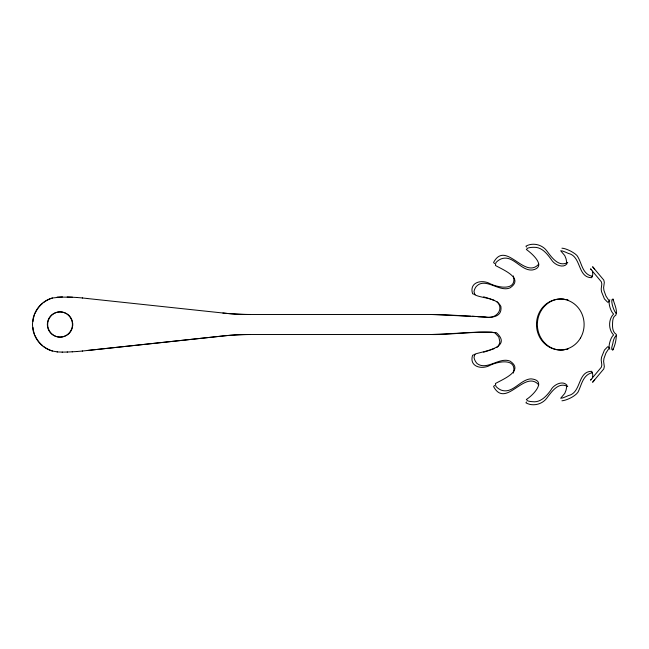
<?xml version="1.0" encoding="UTF-8"?>
<svg xmlns="http://www.w3.org/2000/svg" width="649" height="649" viewBox="0 0 649 649"><rect width="100%" height="100%" fill="white"/><g stroke="black" fill="none" stroke-linecap="round" stroke-linejoin="round"><path stroke-width="0.97" d="M616.55 313.637C613.816 312.274 609.646 298.353 613.07 299.051C614.173 303.992 617.759 310.141 615.893 315.065C612.502 316.866 612.664 321.174 612.526 324.5C612.421 328.232 612.907 332.361 616.323 334.454C616.388 339.597 615.049 345.674 612.68 350.2C610.19 349.413 613.135 344.084 613.094 341.934C613.678 339.443 614.425 336.831 616.55 335.363M33.034 321.474L33.213 319.462A27.566 27.428 -90 0 1 34.584 314.595M613.256 299.343L612.972 300.041M592.505 377.872L592.78 374.619L591.758 371.325C577.261 371.301 581.634 392.718 568.354 395.582A6.677 0.641 -24 0 1 562.302 398.024L560.663 398.267L564.792 393.359L566.09 390.065L566.95 385.198C562.521 379.981 553.273 384.889 550.79 390.244C546.466 396.125 540.447 402.915 532.326 401.658A6.685 1.728 1.7 0 1 527.702 400.855L526.339 399.508C532.975 395.355 547.61 380.363 531.004 378.862C520.255 379.357 512.694 394.3 501.198 390.122A6.677 2.75 28.6 0 1 495.844 386.171L495.406 383.559C502.699 379.3 524.611 370.766 510.017 361.12C499.349 356.731 486.896 370.977 477.056 363.521A6.677 3.472 58.1 0 1 474.03 357.364L474.954 354.086C484.43 351.004 512.418 347.572 496.493 332.718C474.922 330.471 452.848 334.998 431.074 334.519M513.383 373.061C517.277 357.704 498.229 361.315 490.084 365.298C481.509 369.995 468.886 366.612 472.618 355.23L475.044 354.443M594.662 379.916L592.61 382.253L603.797 368.9L604.316 366.596L603.619 361.355L603.935 358.548L605.963 352.975L608.851 348.537M538.792 264.062C524.725 280.173 505.887 239.611 493.581 262.464L494.546 263.624M496.866 347.507L498.116 346.396L499.633 343.256L499.811 341.439L498.773 336.953L495.017 332.937L491.682 332.174L478.97 332.247L431.366 334.519L249.906 334.519A256.233 254.927 -89.8 0 0 222.899 335.971L87.347 350.476M561.937 400.806C565.839 400.538 574.633 396.872 577.926 392.264C581.65 385.108 582.672 374.903 592.18 372.721M526.461 401.966L525.974 402.842C532.569 406.663 541.777 404.562 546.499 398.527C551.309 392.174 558.448 381.279 567.753 386.577M567.753 262.423C558.448 267.721 551.309 256.826 546.499 250.473C541.777 244.438 532.569 242.337 525.974 246.158L526.461 247.034M591.458 379.487L590.517 380.136L601.323 367.237L601.826 365.006L601.193 359.952L601.526 357.258L604.454 350.038L607.691 346.72L609.703 347.694M494.546 385.376L493.581 386.536C505.887 409.389 524.725 368.827 538.792 384.938M609.703 301.306L607.691 302.28L604.454 298.962L601.526 291.742L601.193 289.048L601.826 283.994L601.323 281.763L590.517 268.864L591.458 269.513M494.611 348.472L490.092 350.087M486.45 351.304L489.346 350.346M483.635 352.172L485.509 351.596M609.857 349.267C607.659 347.304 610.604 337.18 613.597 334.941C608.283 329.692 608.283 319.308 613.597 314.059C610.604 311.82 607.659 301.696 609.857 299.733M82.309 351.028L223.199 335.963A256.233 254.927 89.7 0 1 250.206 334.519M77.263 351.482L82.61 351.028M72.226 351.79L77.572 351.482M67.188 352.026L72.526 351.79M57.112 297.08L72.526 297.21M62.45 296.877L52.171 298.029A27.566 27.428 -90 0 0 32.912 319.462L32.45 324.5L32.912 329.538A27.566 27.428 90 0 0 52.171 350.971L57.42 351.92M62.15 352.123L67.488 352.026M431.074 314.481L470.785 316.29M57.112 351.92L62.45 352.123M67.188 296.974L77.572 297.518M477.786 316.769C486.288 317.353 502.626 319.933 500.898 306.442C496.347 297.502 483.245 298.686 474.954 294.914L474.03 291.636A6.685 3.48 -58.1 0 1 475.944 286.882C484.933 276.279 499.146 292.634 510.017 287.88C524.611 278.234 502.699 269.7 495.406 265.441L495.836 262.829A6.677 2.75 -28.6 0 1 501.198 258.878C513.367 254.343 520.993 271.574 532.788 269.927C547.026 266.698 531.977 253.443 526.339 249.492L527.686 248.145A6.677 1.728 -1.7 0 1 534.143 247.31C542.483 247.034 547.926 254.879 552.267 260.906C555.195 264.954 563.373 268.516 566.95 263.802L566.09 258.935L564.792 255.641L560.663 250.733L562.269 250.952A6.677 0.641 24 0 1 568.346 253.418C581.642 256.266 577.253 277.707 591.758 277.675L592.78 274.381L592.505 271.128M472.383 316.282L475.652 316.517M77.263 297.518L82.61 297.972M87.347 298.524L223.199 313.037A256.233 254.919 89.6 0 0 250.206 314.481M82.309 297.972L87.647 298.524M475.044 294.557L472.618 293.77C468.886 282.388 481.509 279.005 490.084 283.702C498.229 287.685 517.277 291.296 513.383 275.939M592.18 276.279C581.78 274.008 582.007 262.407 576.888 255.414C573.327 251.853 565.393 248.234 561.937 248.194M483.635 296.828L485.509 297.404M486.45 297.696L489.346 298.654M490.092 298.913L494.611 300.528M496.866 301.493C505.117 309.719 494.96 320.022 485.127 316.785C467.207 316.396 449.319 314.546 431.366 314.481L249.906 314.481A256.233 254.919 -89.7 0 1 222.899 313.037M608.851 300.463L605.963 296.025L603.935 290.452L603.619 287.645L604.316 282.404L603.797 280.1L592.61 266.747L594.662 269.084M612.972 348.959L613.256 349.657M33.034 327.526L33.213 329.538A27.566 27.428 90 0 0 34.584 334.405M564.241 349.925A25.611 23.972 -90 0 1 537.372 324.5A25.611 23.972 -90 0 1 564.241 299.075M566.139 299.408A25.611 23.972 -90 0 1 568.021 299.903M568.021 349.097A25.611 23.972 -90 0 1 566.139 349.592M34.965 313.654A27.566 27.428 -90 0 1 42.745 303.213M43.532 302.58A27.566 27.428 -90 0 1 52.472 298.029M66.474 335.428A12.623 12.558 -90 0 1 47.645 324.5A12.623 12.558 -90 0 1 66.474 313.572M67.098 313.954A12.623 12.558 -90 0 1 72.412 321.588M72.672 323.032A12.623 12.558 -90 0 1 72.672 325.968M72.412 327.412A12.623 12.558 -90 0 1 67.098 335.046M52.472 350.971A27.566 27.428 90 0 1 43.532 346.42M42.745 345.787A27.566 27.428 90 0 1 34.965 335.346M580.433 338.097A25.449 23.818 -90 0 0 561.255 299.075A25.449 23.818 -90 0 0 539.205 336.328A25.449 23.818 -90 0 0 580.433 338.097M69.516 332.613A12.623 12.558 -90 0 0 62.077 312.072A12.623 12.558 -90 0 0 48.099 328.816A12.623 12.558 -90 0 0 69.516 332.613"/></g></svg>
